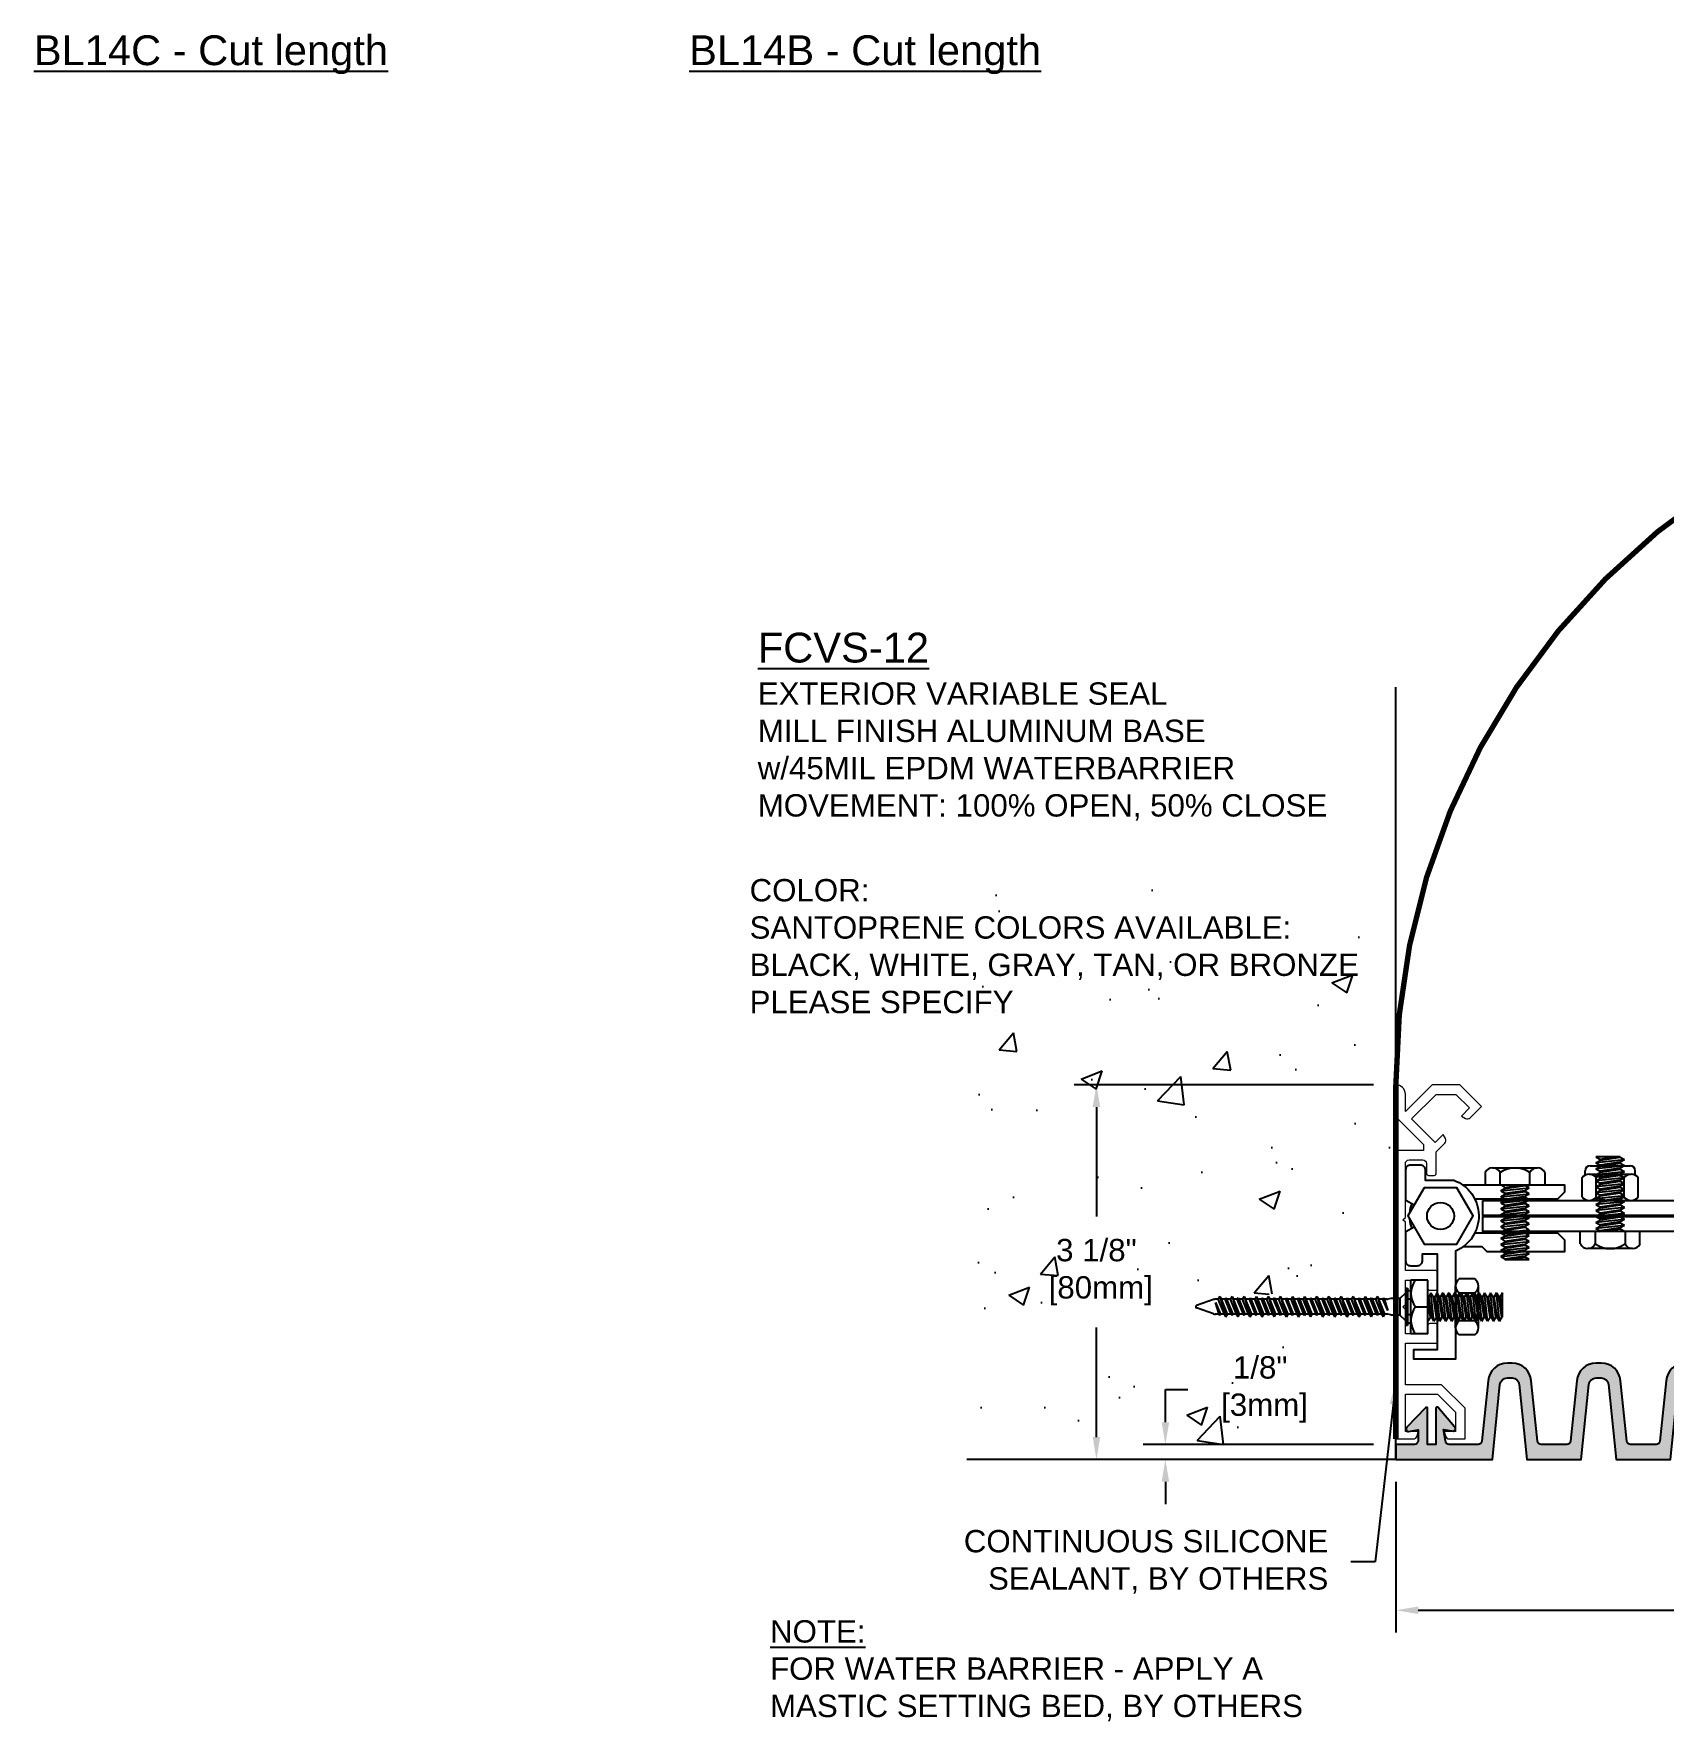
# Model space of a CAD drawing. Header units: inches. Extents: x 1.6 to 29.2, y -12.1 to 19.9.
# Drawn here: x 1.92 to 15.58, y -12.06 to 2.1 of the extents above; entities that cross this region are included whole.
import ezdxf

# ---------------------------------------------------------------- set-up
doc = ezdxf.new("R2010")
doc.units = ezdxf.units.IN
doc.header["$MEASUREMENT"] = 0
for name, color, linetype in [('Anchors', 4, 'Continuous'), ('Conditions', 1, 'Continuous'), ('Dimensions', 3, 'Continuous'), ('Fillers', 2, 'Continuous'), ('Metals', 7, 'Continuous'), ('Text', 2, 'Continuous')]:
    doc.layers.add(name, color=color, linetype=linetype)
doc.styles.add('Arial', font='arial.ttf')
doc.dimstyles.new('Arial', dxfattribs={"dimtxt": 0.1875, "dimasz": 0.1875, "dimexe": 0.1875, "dimexo": 0.1875, "dimgap": 0.1875, "dimtad": 0, "dimtih": 1, "dimtoh": 1, "dimdec": 4, "dimzin": 0, "dimdsep": 46, "dimlunit": 4, "dimtxsty": 'Arial', "dimcen": 0.1875, "dimadec": 0, "dimazin": 0, "dimtfac": 1, "dimtdec": 4, "dimtofl": 0, "dimtmove": 0, "dimatfit": 3, "dimfxl": 0, "dimfrac": 2, "dimtolj": 1, "dimtzin": 0, "dimarcsym": 0})

# ---------------------------------------------------------------- blocks, each defined once
blk = doc.blocks.new('Vs600s')
blk.add_hatch(color=256).paths.add_polyline_path([(6, 0.125), (5.825, 0.125, -0.414214), (5.794, 0.156), (5.772, 0.238), (5.874, 0.235, 0.635343), (5.89, 0.268), (5.732, 0.433, 0.67662), (5.714, 0.427), (5.714, 0.125), (5.644, 0.125), (5.644, 0.43, 0.637589), (5.628, 0.438), (5.476, 0.273, 0.699658), (5.489, 0.238), (5.574, 0.251), (5.564, 0.156, -0.414214), (5.533, 0.125), (5.311, 0.125, -0.388264), (5.28, 0.153), (5.228, 0.661, 0.388879), (5.067, 0.809), (5.028, 0.809, 0.388879), (4.867, 0.661), (4.815, 0.153, -0.388264), (4.784, 0.125), (4.568, 0.125, -0.386279), (4.537, 0.153), (4.485, 0.661, 0.388879), (4.323, 0.809), (4.279, 0.809, 0.388879), (4.118, 0.661), (4.066, 0.153, -0.388264), (4.035, 0.125), (3.819, 0.125, -0.388264), (3.788, 0.153), (3.736, 0.661, 0.388879), (3.574, 0.809), (3.531, 0.809, 0.388879), (3.369, 0.661), (3.317, 0.153, -0.388264), (3.286, 0.125), (3.147, 0.125, -0.414214), (3.116, 0.156), (3.106, 0.243), (3.183, 0.235, 0.684825), (3.196, 0.27), (3.053, 0.433, 0.67662), (3.036, 0.427), (3.036, 0.125), (2.966, 0.125), (2.966, 0.43, 0.637589), (2.949, 0.438), (2.804, 0.273, 0.699658), (2.817, 0.238), (2.896, 0.248), (2.886, 0.156, -0.414214), (2.855, 0.125), (2.716, 0.125, -0.388264), (2.685, 0.153), (2.633, 0.661, 0.388879), (2.471, 0.809), (2.427, 0.809, 0.388879), (2.266, 0.661), (2.214, 0.153, -0.388264), (2.183, 0.125), (1.967, 0.125, -0.388264), (1.936, 0.153), (1.884, 0.661, 0.388879), (1.722, 0.809), (1.679, 0.809, 0.388879), (1.517, 0.661), (1.465, 0.153, -0.386279), (1.434, 0.125), (1.218, 0.125, -0.388264), (1.187, 0.153), (1.135, 0.661, 0.388879), (0.974, 0.809), (0.935, 0.809, 0.388879), (0.774, 0.661), (0.722, 0.153, -0.388264), (0.691, 0.125), (0.447, 0.125, -0.414214), (0.416, 0.156), (0.4, 0.251), (0.48, 0.238, 0.699658), (0.493, 0.273), (0.352, 0.438, 0.637589), (0.336, 0.43), (0.336, 0.125), (0.266, 0.125), (0.266, 0.427, 0.67662), (0.249, 0.433), (0.09, 0.268, 0.635343), (0.106, 0.235), (0.186, 0.25), (0.186, 0.235), (0.188, 0.235), (0.186, 0.227), (0.186, 0.156, -0.414214), (0.155, 0.125), (0, 0.125), (0, 0), (0.811, 0), (0.873, 0.628, -0.388879), (0.935, 0.684), (0.974, 0.684, -0.388879), (1.035, 0.628), (1.098, 0), (1.554, 0), (1.617, 0.628, -0.388879), (1.679, 0.684), (1.722, 0.684, -0.388879), (1.784, 0.628), (1.847, 0), (2.303, 0), (2.366, 0.628, -0.388879), (2.427, 0.684), (2.471, 0.684, -0.388879), (2.533, 0.628), (2.596, 0), (3.406, 0), (3.469, 0.628, -0.388879), (3.531, 0.684), (3.574, 0.684, -0.388879), (3.636, 0.628), (3.699, 0), (4.155, 0), (4.218, 0.628, -0.388879), (4.279, 0.684), (4.323, 0.684, -0.388879), (4.385, 0.628), (4.448, 0), (4.904, 0), (4.967, 0.628, -0.388879), (5.028, 0.684), (5.067, 0.684, -0.388879), (5.129, 0.628), (5.191, 0), (6, 0)])
blk.add_lwpolyline([(5.644, 0.125), (5.644, 0.43, 0.637589), (5.628, 0.438), (5.476, 0.273, 0.699658), (5.489, 0.238), (5.574, 0.251), (5.564, 0.156, -0.414214), (5.533, 0.125), (5.311, 0.125, -0.388264), (5.28, 0.153), (5.228, 0.661, 0.388879), (5.067, 0.809), (5.028, 0.809, 0.388879), (4.867, 0.661), (4.815, 0.153, -0.388264), (4.784, 0.125), (4.568, 0.125, -0.386279), (4.537, 0.153), (4.485, 0.661, 0.388879), (4.323, 0.809), (4.279, 0.809, 0.388879), (4.118, 0.661), (4.066, 0.153, -0.388264), (4.035, 0.125), (3.819, 0.125, -0.388264), (3.788, 0.153), (3.736, 0.661, 0.388879), (3.574, 0.809), (3.531, 0.809, 0.388879), (3.369, 0.661), (3.317, 0.153, -0.388264), (3.286, 0.125), (3.147, 0.125, -0.414214), (3.116, 0.156), (3.106, 0.243), (3.183, 0.235, 0.684825), (3.196, 0.27), (3.053, 0.433, 0.67662), (3.036, 0.427), (3.036, 0.125), (2.966, 0.125), (2.966, 0.43, 0.637589), (2.949, 0.438), (2.804, 0.273, 0.699658), (2.817, 0.238), (2.896, 0.248), (2.886, 0.156, -0.414214), (2.855, 0.125), (2.716, 0.125, -0.388264), (2.685, 0.153), (2.633, 0.661, 0.388879), (2.471, 0.809), (2.427, 0.809, 0.388879), (2.266, 0.661), (2.214, 0.153, -0.388264), (2.183, 0.125), (1.967, 0.125, -0.388264), (1.936, 0.153), (1.884, 0.661, 0.388879), (1.722, 0.809), (1.679, 0.809, 0.388879), (1.517, 0.661), (1.465, 0.153, -0.386279), (1.434, 0.125), (1.218, 0.125, -0.388264), (1.187, 0.153), (1.135, 0.661, 0.388879), (0.974, 0.809), (0.935, 0.809, 0.388879), (0.774, 0.661), (0.722, 0.153, -0.388264), (0.691, 0.125), (0.447, 0.125, -0.414214), (0.416, 0.156), (0.4, 0.251), (0.48, 0.238, 0.699658), (0.493, 0.273), (0.352, 0.438, 0.637589), (0.336, 0.43), (0.336, 0.125), (0.266, 0.125), (0.266, 0.427, 0.67662), (0.249, 0.433), (0.092, 0.27, 0.684825), (0.106, 0.235), (0.186, 0.25), (0.186, 0.156, -0.414214), (0.155, 0.125), (0, 0.125), (0, 0), (0.811, 0), (0.873, 0.628, -0.388879), (0.935, 0.684), (0.974, 0.684, -0.388879), (1.035, 0.628), (1.098, 0), (1.554, 0), (1.617, 0.628, -0.388879), (1.679, 0.684), (1.722, 0.684, -0.388879), (1.784, 0.628), (1.847, 0), (2.303, 0), (2.366, 0.628, -0.388879), (2.427, 0.684), (2.471, 0.684, -0.388879), (2.533, 0.628), (2.596, 0), (3.406, 0), (3.469, 0.628, -0.388879), (3.531, 0.684), (3.574, 0.684, -0.388879), (3.636, 0.628), (3.699, 0), (4.155, 0), (4.218, 0.628, -0.388879), (4.279, 0.684), (4.323, 0.684, -0.388879), (4.385, 0.628), (4.448, 0), (4.904, 0), (4.967, 0.628, -0.388879), (5.028, 0.684), (5.067, 0.684, -0.388879), (5.129, 0.628), (5.191, 0), (6, 0), (6, 0.125), (5.825, 0.125, -0.414214), (5.794, 0.156), (5.772, 0.238), (5.874, 0.235, 0.684825), (5.888, 0.27), (5.732, 0.433, 0.67662), (5.714, 0.427), (5.714, 0.125)], format="xyb", close=True)
blk = doc.blocks.new('H1458S')
for p, q in [((-0.188, 0.144), (0.187, 0.144)), ((-0.25, 0.104), (-0.25, 0)), ((-0.25, 0), (0.25, 0)), ((-0.125, 0), (-0.125, 0.104)), ((-0.119, 0), (-0.085, -0.02)), ((-0.085, -0.02), (0.048, 0)), ((0.125, 0), (0.125, 0.104)), ((0.25, 0.104), (0.25, 0)), ((-0.119, -0.05), (0.119, -0.025)), ((-0.119, -0.05), (-0.085, -0.03)), ((-0.119, -0.05), (-0.085, -0.07)), ((-0.119, -0.1), (0.119, -0.075)), ((-0.119, -0.1), (-0.085, -0.08)), ((-0.119, -0.1), (-0.085, -0.12)), ((-0.119, -0.15), (0.119, -0.125)), ((-0.119, -0.15), (-0.085, -0.13)), ((-0.085, -0.03), (0.085, -0.005)), ((-0.085, -0.02), (-0.085, -0.03)), ((-0.085, -0.07), (0.085, -0.045)), ((-0.085, -0.08), (0.085, -0.055)), ((-0.085, -0.07), (-0.085, -0.08)), ((-0.085, -0.12), (0.085, -0.095)), ((-0.085, -0.13), (0.085, -0.105)), ((-0.085, -0.12), (-0.085, -0.13)), ((0.094, 0), (0.085, -0.005)), ((0.119, -0.025), (0.085, -0.005)), ((0.119, -0.025), (0.085, -0.045)), ((0.085, -0.045), (0.085, -0.055)), ((0.119, -0.075), (0.085, -0.055)), ((0.119, -0.075), (0.085, -0.095)), ((0.085, -0.095), (0.085, -0.105)), ((0.119, -0.125), (0.085, -0.105)), ((0.119, -0.125), (0.085, -0.145)), ((-0.119, -0.15), (-0.085, -0.17)), ((-0.119, -0.2), (0.119, -0.175)), ((-0.119, -0.2), (-0.085, -0.18)), ((-0.119, -0.2), (-0.085, -0.22)), ((-0.119, -0.25), (0.119, -0.225)), ((-0.119, -0.25), (-0.085, -0.23)), ((-0.119, -0.25), (-0.085, -0.27)), ((-0.119, -0.3), (0.119, -0.275)), ((-0.119, -0.3), (-0.085, -0.28)), ((-0.085, -0.17), (0.085, -0.145)), ((-0.085, -0.18), (0.085, -0.155)), ((-0.085, -0.17), (-0.085, -0.18)), ((-0.085, -0.22), (0.085, -0.195)), ((-0.085, -0.23), (0.085, -0.205)), ((-0.085, -0.22), (-0.085, -0.23)), ((-0.085, -0.27), (0.085, -0.245)), ((-0.085, -0.28), (0.085, -0.255)), ((-0.085, -0.27), (-0.085, -0.28)), ((0.085, -0.145), (0.085, -0.155)), ((0.119, -0.175), (0.085, -0.155)), ((0.119, -0.175), (0.085, -0.195)), ((0.085, -0.195), (0.085, -0.205)), ((0.119, -0.225), (0.085, -0.205)), ((0.119, -0.225), (0.085, -0.245)), ((0.085, -0.245), (0.085, -0.255)), ((0.119, -0.275), (0.085, -0.255)), ((0.119, -0.275), (0.085, -0.295)), ((-0.119, -0.3), (-0.085, -0.32)), ((-0.119, -0.35), (0.119, -0.325)), ((-0.119, -0.35), (-0.085, -0.33)), ((-0.119, -0.35), (-0.085, -0.37)), ((-0.119, -0.4), (0.119, -0.375)), ((-0.119, -0.4), (-0.085, -0.38)), ((-0.119, -0.4), (-0.085, -0.42)), ((-0.085, -0.32), (0.085, -0.295)), ((-0.085, -0.33), (0.085, -0.305)), ((-0.085, -0.32), (-0.085, -0.33)), ((-0.085, -0.37), (0.085, -0.345)), ((-0.085, -0.38), (0.085, -0.355)), ((-0.085, -0.37), (-0.085, -0.38)), ((-0.085, -0.42), (0.085, -0.395)), ((-0.085, -0.43), (0.085, -0.405)), ((-0.085, -0.42), (-0.085, -0.43)), ((0.085, -0.295), (0.085, -0.305)), ((0.119, -0.325), (0.085, -0.305)), ((0.119, -0.325), (0.085, -0.345)), ((0.085, -0.345), (0.085, -0.355)), ((0.119, -0.375), (0.085, -0.355)), ((0.119, -0.375), (0.085, -0.395)), ((0.085, -0.395), (0.085, -0.405)), ((0.119, -0.425), (0.085, -0.405)), ((-0.119, -0.45), (0.119, -0.425)), ((-0.119, -0.45), (-0.085, -0.43)), ((-0.119, -0.45), (-0.085, -0.47)), ((-0.119, -0.5), (0.119, -0.475)), ((-0.119, -0.5), (-0.085, -0.48)), ((-0.119, -0.5), (-0.085, -0.52)), ((-0.119, -0.55), (0.119, -0.525)), ((-0.119, -0.55), (-0.085, -0.53)), ((-0.119, -0.55), (-0.085, -0.57)), ((-0.085, -0.47), (0.085, -0.445)), ((-0.085, -0.48), (0.085, -0.455)), ((-0.085, -0.47), (-0.085, -0.48)), ((-0.085, -0.52), (0.085, -0.495)), ((-0.085, -0.53), (0.085, -0.505)), ((-0.085, -0.52), (-0.085, -0.53)), ((-0.085, -0.57), (0.085, -0.545)), ((-0.085, -0.58), (0.085, -0.555)), ((0.119, -0.425), (0.085, -0.445)), ((0.085, -0.445), (0.085, -0.455)), ((0.119, -0.475), (0.085, -0.455)), ((0.119, -0.475), (0.085, -0.495)), ((0.085, -0.495), (0.085, -0.505)), ((0.119, -0.525), (0.085, -0.505)), ((0.119, -0.525), (0.085, -0.545)), ((0.085, -0.545), (0.085, -0.555)), ((0.119, -0.575), (0.085, -0.555)), ((-0.119, -0.6), (0.119, -0.575)), ((-0.119, -0.6), (-0.085, -0.58)), ((-0.119, -0.6), (-0.085, -0.62)), ((-0.085, -0.57), (-0.085, -0.58)), ((-0.085, -0.62), (0.085, -0.595)), ((-0.085, -0.62), (-0.085, -0.625)), ((-0.085, -0.625), (0.119, -0.625)), ((-0.048, -0.625), (0.085, -0.605)), ((0.119, -0.575), (0.085, -0.595)), ((0.085, -0.595), (0.085, -0.605)), ((0.119, -0.625), (0.085, -0.605))]:
    blk.add_line(p, q)
for centre, radius, start, end in [((-0.188, 0.075), 0.0688, 24.7615, 155.2385), ((0, -0.071), 0.215, 54.5107, 125.4893), ((0.187, 0.075), 0.0688, 24.7615, 155.2385)]:
    blk.add_arc(centre, radius, start, end)
blk = doc.blocks.new('HN14S')
for p, q in [((-0.176, 0), (0.176, 0)), ((-0.234, -0.161), (-0.234, -0.03)), ((-0.117, -0.161), (-0.117, -0.03)), ((0.117, -0.161), (0.117, -0.03)), ((0.235, -0.161), (0.235, -0.03)), ((-0.176, -0.191), (0.176, -0.191))]:
    blk.add_line(p, q)
for centre, radius, start, end in [((-0.176, -0.072), 0.0723, 35.7751, 144.2249), ((0, -0.244), 0.244, 61.2813, 118.7187), ((0.176, -0.072), 0.0723, 35.7751, 144.2249), ((-0.176, -0.119), 0.0723, 215.7751, 324.2249), ((0, 0.053), 0.244, 241.2813, 298.7187), ((0.176, -0.119), 0.0723, 215.7751, 324.2249)]:
    blk.add_arc(centre, radius, start, end)
blk = doc.blocks.new('H1458 TURNED')
for p, q in [((2.003, 22.663), (1.859, 22.663)), ((1.859, 22.213), (1.859, 22.663)), ((2.003, 22.213), (2.003, 22.663)), ((2.003, 22.532), (2.009, 22.523)), ((2.028, 22.557), (2.009, 22.523)), ((2.034, 22.353), (2.009, 22.523)), ((2.028, 22.557), (2.048, 22.523)), ((2.053, 22.319), (2.028, 22.557)), ((2.073, 22.353), (2.048, 22.523)), ((2.048, 22.523), (2.059, 22.523)), ((2.078, 22.557), (2.059, 22.523)), ((2.084, 22.353), (2.059, 22.523)), ((2.078, 22.557), (2.098, 22.523)), ((2.103, 22.319), (2.078, 22.557)), ((2.123, 22.353), (2.098, 22.523)), ((2.098, 22.523), (2.109, 22.523)), ((2.128, 22.557), (2.109, 22.523)), ((2.134, 22.353), (2.109, 22.523)), ((2.128, 22.557), (2.148, 22.523)), ((2.153, 22.319), (2.128, 22.557)), ((2.173, 22.353), (2.148, 22.523)), ((2.148, 22.523), (2.159, 22.523)), ((2.178, 22.557), (2.159, 22.523)), ((2.184, 22.353), (2.159, 22.523)), ((2.178, 22.557), (2.198, 22.523)), ((2.203, 22.319), (2.178, 22.557)), ((2.223, 22.353), (2.198, 22.523)), ((2.198, 22.523), (2.209, 22.523)), ((2.228, 22.557), (2.209, 22.523)), ((2.234, 22.353), (2.209, 22.523)), ((2.228, 22.557), (2.248, 22.523)), ((2.253, 22.319), (2.228, 22.557)), ((2.273, 22.353), (2.248, 22.523)), ((2.248, 22.523), (2.259, 22.523)), ((2.278, 22.557), (2.259, 22.523)), ((2.284, 22.353), (2.259, 22.523)), ((2.278, 22.557), (2.298, 22.523)), ((2.303, 22.319), (2.278, 22.557)), ((2.298, 22.523), (2.309, 22.523)), ((2.323, 22.353), (2.298, 22.523)), ((2.328, 22.557), (2.309, 22.523)), ((2.334, 22.353), (2.309, 22.523)), ((2.328, 22.557), (2.348, 22.523)), ((2.353, 22.319), (2.328, 22.557)), ((2.373, 22.353), (2.348, 22.523)), ((2.348, 22.523), (2.359, 22.523)), ((2.378, 22.557), (2.359, 22.523)), ((2.384, 22.353), (2.359, 22.523)), ((2.378, 22.557), (2.398, 22.523)), ((2.403, 22.319), (2.378, 22.557)), ((2.423, 22.353), (2.398, 22.523)), ((2.398, 22.523), (2.409, 22.523)), ((2.428, 22.557), (2.409, 22.523)), ((2.434, 22.353), (2.409, 22.523)), ((2.428, 22.557), (2.448, 22.523)), ((2.453, 22.319), (2.428, 22.557)), ((2.473, 22.353), (2.448, 22.523)), ((2.448, 22.523), (2.459, 22.523)), ((2.478, 22.557), (2.459, 22.523)), ((2.484, 22.353), (2.459, 22.523)), ((2.478, 22.557), (2.498, 22.523)), ((2.503, 22.319), (2.478, 22.557)), ((2.523, 22.353), (2.498, 22.523)), ((2.498, 22.523), (2.509, 22.523)), ((2.528, 22.557), (2.509, 22.523)), ((2.534, 22.353), (2.509, 22.523)), ((2.528, 22.557), (2.548, 22.523)), ((2.553, 22.319), (2.528, 22.557)), ((2.573, 22.353), (2.548, 22.523)), ((2.548, 22.523), (2.559, 22.523)), ((2.578, 22.557), (2.559, 22.523)), ((2.584, 22.353), (2.559, 22.523)), ((2.578, 22.557), (2.598, 22.523)), ((2.603, 22.319), (2.578, 22.557)), ((2.598, 22.523), (2.609, 22.523)), ((2.623, 22.353), (2.598, 22.523)), ((2.628, 22.557), (2.609, 22.523)), ((2.628, 22.389), (2.609, 22.523)), ((2.628, 22.353), (2.628, 22.557)), ((1.899, 22.438), (2.003, 22.438)), ((2.023, 22.353), (2.003, 22.486)), ((2.003, 22.319), (2.023, 22.353)), ((2.023, 22.353), (2.034, 22.353)), ((2.053, 22.319), (2.034, 22.353)), ((2.053, 22.319), (2.073, 22.353)), ((2.073, 22.353), (2.084, 22.353)), ((2.103, 22.319), (2.084, 22.353)), ((2.103, 22.319), (2.123, 22.353)), ((2.123, 22.353), (2.134, 22.353)), ((2.153, 22.319), (2.134, 22.353)), ((2.153, 22.319), (2.173, 22.353)), ((2.173, 22.353), (2.184, 22.353)), ((2.203, 22.319), (2.184, 22.353)), ((2.203, 22.319), (2.223, 22.353)), ((2.223, 22.353), (2.234, 22.353)), ((2.253, 22.319), (2.234, 22.353)), ((2.253, 22.319), (2.273, 22.353)), ((2.273, 22.353), (2.284, 22.353)), ((2.303, 22.319), (2.284, 22.353)), ((2.303, 22.319), (2.323, 22.353)), ((2.323, 22.353), (2.334, 22.353)), ((2.353, 22.319), (2.334, 22.353)), ((2.353, 22.319), (2.373, 22.353)), ((2.373, 22.353), (2.384, 22.353)), ((2.403, 22.319), (2.384, 22.353)), ((2.403, 22.319), (2.423, 22.353)), ((2.423, 22.353), (2.434, 22.353)), ((2.453, 22.319), (2.434, 22.353)), ((2.453, 22.319), (2.473, 22.353)), ((2.473, 22.353), (2.484, 22.353)), ((2.503, 22.319), (2.484, 22.353)), ((2.503, 22.319), (2.523, 22.353)), ((2.523, 22.353), (2.534, 22.353)), ((2.553, 22.319), (2.534, 22.353)), ((2.553, 22.319), (2.573, 22.353)), ((2.573, 22.353), (2.584, 22.353)), ((2.603, 22.319), (2.584, 22.353)), ((2.603, 22.319), (2.623, 22.353)), ((2.623, 22.353), (2.628, 22.353)), ((2.003, 22.213), (1.859, 22.213)), ((2.003, 22.213), (1.899, 22.213))]:
    blk.add_line(p, q)
for centre in [(2.036, 22.551), (2.036, 22.326)]:
    blk.add_arc(centre, 0.177, 140.4539, 219.5461)
blk = doc.blocks.new('TH316134 BEYOND')
for p, q in [((-0.157, 0.019), (0.157, 0.019)), ((-0.157, 0), (-0.157, 0.019)), ((-0.157, 0), (0.157, 0)), ((-0.135, 0.029), (-0.134, 0.046)), ((-0.115, 0), (-0.07, -0.045)), ((-0.065, 0.019), (-0.065, 0.046)), ((0.064, 0.019), (0.064, 0.046)), ((0.115, 0), (0.07, -0.045)), ((0.135, 0.029), (0.134, 0.046)), ((0.157, 0.019), (0.157, 0)), ((-0.07, -0.045), (0.07, -0.045)), ((-0.07, -0.045), (-0.07, -0.112)), ((-0.069, -0.122), (-0.063, -0.148)), ((0.069, -0.122), (0.063, -0.148)), ((0.07, -0.045), (0.07, -0.112)), ((-0.086, -0.234), (0.086, -0.184)), ((-0.086, -0.234), (-0.062, -0.221)), ((-0.086, -0.234), (-0.062, -0.247)), ((-0.074, -0.184), (0.032, -0.147)), ((-0.074, -0.184), (-0.062, -0.177)), ((-0.074, -0.184), (-0.062, -0.19)), ((-0.074, -0.285), (0.074, -0.234)), ((-0.074, -0.285), (-0.062, -0.279)), ((0.032, -0.147), (-0.062, -0.19)), ((-0.062, -0.177), (0.032, -0.147)), ((-0.062, -0.157), (-0.062, -0.177)), ((0.062, -0.171), (-0.062, -0.221)), ((-0.062, -0.19), (-0.062, -0.221)), ((0.062, -0.197), (-0.062, -0.247)), ((-0.062, -0.279), (0.062, -0.228)), ((0.062, -0.241), (-0.062, -0.291)), ((-0.062, -0.247), (-0.062, -0.279)), ((0.062, -0.272), (-0.062, -0.323)), ((0.062, -0.157), (0.062, -0.171)), ((0.086, -0.184), (0.062, -0.171)), ((0.086, -0.184), (0.062, -0.197)), ((0.062, -0.197), (0.062, -0.228)), ((0.074, -0.234), (0.062, -0.228)), ((0.074, -0.234), (0.062, -0.241)), ((0.062, -0.241), (0.062, -0.272)), ((0.086, -0.285), (0.062, -0.272)), ((-0.086, -0.336), (0.086, -0.285)), ((-0.086, -0.336), (-0.062, -0.323)), ((-0.086, -0.336), (-0.062, -0.349)), ((-0.086, -0.437), (0.086, -0.387)), ((-0.086, -0.437), (-0.062, -0.425)), ((-0.074, -0.285), (-0.062, -0.291)), ((-0.074, -0.387), (0.074, -0.336)), ((-0.074, -0.387), (-0.062, -0.381)), ((-0.074, -0.387), (-0.062, -0.393)), ((-0.062, -0.291), (-0.062, -0.323)), ((0.062, -0.298), (-0.062, -0.349)), ((-0.062, -0.381), (0.062, -0.33)), ((0.062, -0.342), (-0.062, -0.393)), ((-0.062, -0.349), (-0.062, -0.381)), ((0.062, -0.374), (-0.062, -0.425)), ((-0.062, -0.393), (-0.062, -0.425)), ((0.062, -0.4), (-0.062, -0.45)), ((0.086, -0.285), (0.062, -0.298)), ((0.062, -0.298), (0.062, -0.33)), ((0.074, -0.336), (0.062, -0.33)), ((0.074, -0.336), (0.062, -0.342)), ((0.062, -0.342), (0.062, -0.374)), ((0.086, -0.387), (0.062, -0.374)), ((0.086, -0.387), (0.062, -0.4)), ((0.062, -0.4), (0.062, -0.431)), ((-0.086, -0.437), (-0.062, -0.45)), ((-0.086, -0.539), (0.086, -0.488)), ((-0.086, -0.539), (-0.062, -0.526)), ((-0.086, -0.539), (-0.062, -0.552)), ((-0.074, -0.488), (0.074, -0.437)), ((-0.074, -0.488), (-0.062, -0.482)), ((-0.074, -0.488), (-0.062, -0.494)), ((-0.074, -0.59), (0.074, -0.539)), ((-0.062, -0.482), (0.062, -0.431)), ((0.062, -0.444), (-0.062, -0.494)), ((-0.062, -0.45), (-0.062, -0.482)), ((0.062, -0.475), (-0.062, -0.526)), ((-0.062, -0.494), (-0.062, -0.526)), ((0.062, -0.501), (-0.062, -0.552)), ((-0.062, -0.584), (0.062, -0.533)), ((0.062, -0.545), (-0.062, -0.596)), ((-0.062, -0.552), (-0.062, -0.584)), ((0.074, -0.437), (0.062, -0.431)), ((0.074, -0.437), (0.062, -0.444)), ((0.062, -0.444), (0.062, -0.475)), ((0.086, -0.488), (0.062, -0.475)), ((0.086, -0.488), (0.062, -0.501)), ((0.062, -0.501), (0.062, -0.533)), ((0.074, -0.539), (0.062, -0.533)), ((0.074, -0.539), (0.062, -0.545)), ((0.062, -0.545), (0.062, -0.577)), ((-0.086, -0.641), (0.086, -0.59)), ((-0.086, -0.641), (-0.062, -0.628)), ((-0.086, -0.641), (-0.062, -0.654)), ((-0.086, -0.742), (0.086, -0.691)), ((-0.074, -0.59), (-0.062, -0.584)), ((-0.074, -0.59), (-0.062, -0.596)), ((-0.074, -0.691), (0.074, -0.641)), ((-0.074, -0.691), (-0.062, -0.685)), ((-0.074, -0.691), (-0.062, -0.698)), ((0.062, -0.577), (-0.062, -0.628)), ((-0.062, -0.596), (-0.062, -0.628)), ((0.062, -0.603), (-0.062, -0.654)), ((-0.062, -0.685), (0.062, -0.634)), ((0.062, -0.647), (-0.062, -0.698)), ((-0.062, -0.654), (-0.062, -0.685)), ((0.062, -0.678), (-0.062, -0.729)), ((-0.062, -0.698), (-0.062, -0.729)), ((0.062, -0.704), (-0.062, -0.755)), ((0.086, -0.59), (0.062, -0.577)), ((0.086, -0.59), (0.062, -0.603)), ((0.062, -0.603), (0.062, -0.634)), ((0.074, -0.641), (0.062, -0.634)), ((0.074, -0.641), (0.062, -0.647)), ((0.062, -0.647), (0.062, -0.678)), ((0.086, -0.691), (0.062, -0.678)), ((0.086, -0.691), (0.062, -0.704)), ((0.062, -0.704), (0.062, -0.736)), ((-0.086, -0.742), (-0.062, -0.729)), ((-0.086, -0.742), (-0.062, -0.755)), ((-0.086, -0.844), (0.086, -0.793)), ((-0.086, -0.844), (-0.062, -0.831)), ((-0.086, -0.844), (-0.062, -0.857)), ((-0.074, -0.793), (0.074, -0.742)), ((-0.074, -0.793), (-0.062, -0.787)), ((-0.074, -0.793), (-0.062, -0.799)), ((-0.074, -0.895), (0.074, -0.844)), ((-0.062, -0.787), (0.062, -0.736)), ((0.062, -0.748), (-0.062, -0.799)), ((-0.062, -0.755), (-0.062, -0.787)), ((0.062, -0.78), (-0.062, -0.831)), ((-0.062, -0.799), (-0.062, -0.831)), ((0.062, -0.806), (-0.062, -0.857)), ((-0.062, -0.888), (0.062, -0.838)), ((0.074, -0.742), (0.062, -0.736)), ((0.074, -0.742), (0.062, -0.748)), ((0.062, -0.748), (0.062, -0.78)), ((0.086, -0.793), (0.062, -0.78)), ((0.086, -0.793), (0.062, -0.806)), ((0.062, -0.806), (0.062, -0.838)), ((0.074, -0.844), (0.062, -0.838)), ((0.074, -0.844), (0.062, -0.85)), ((-0.086, -0.945), (0.086, -0.895)), ((-0.086, -0.945), (-0.062, -0.932)), ((-0.086, -0.945), (-0.062, -0.958)), ((-0.074, -0.895), (-0.062, -0.888)), ((-0.074, -0.895), (-0.062, -0.901)), ((-0.074, -0.996), (0.074, -0.945)), ((-0.074, -0.996), (-0.062, -0.99)), ((0.062, -0.85), (-0.062, -0.901)), ((-0.062, -0.857), (-0.062, -0.888)), ((0.062, -0.882), (-0.062, -0.932)), ((-0.062, -0.901), (-0.062, -0.932)), ((0.062, -0.907), (-0.062, -0.958)), ((-0.062, -0.99), (0.062, -0.939)), ((0.062, -0.951), (-0.062, -1.002)), ((-0.062, -0.958), (-0.062, -0.99)), ((0.062, -0.983), (-0.062, -1.034)), ((0.062, -0.85), (0.062, -0.882)), ((0.086, -0.895), (0.062, -0.882)), ((0.086, -0.895), (0.062, -0.907)), ((0.062, -0.907), (0.062, -0.939)), ((0.074, -0.945), (0.062, -0.939)), ((0.074, -0.945), (0.062, -0.951)), ((0.062, -0.951), (0.062, -0.983)), ((0.086, -0.996), (0.062, -0.983)), ((-0.086, -1.047), (0.086, -0.996)), ((-0.086, -1.047), (-0.062, -1.034)), ((-0.086, -1.047), (-0.062, -1.06)), ((-0.086, -1.148), (0.086, -1.098)), ((-0.074, -0.996), (-0.062, -1.002)), ((-0.074, -1.098), (0.074, -1.047)), ((-0.074, -1.098), (-0.062, -1.091)), ((-0.074, -1.098), (-0.062, -1.104)), ((-0.062, -1.002), (-0.062, -1.034)), ((0.062, -1.009), (-0.062, -1.06)), ((-0.062, -1.091), (0.062, -1.041)), ((0.062, -1.053), (-0.062, -1.104)), ((-0.062, -1.06), (-0.062, -1.091)), ((0.062, -1.085), (-0.062, -1.136)), ((-0.062, -1.104), (-0.062, -1.136)), ((0.062, -1.111), (-0.062, -1.161)), ((0.086, -0.996), (0.062, -1.009)), ((0.062, -1.009), (0.062, -1.041)), ((0.074, -1.047), (0.062, -1.041)), ((0.074, -1.047), (0.062, -1.053)), ((0.062, -1.053), (0.062, -1.085)), ((0.086, -1.098), (0.062, -1.085)), ((0.086, -1.098), (0.062, -1.111)), ((0.062, -1.111), (0.062, -1.142)), ((-0.086, -1.148), (-0.062, -1.136)), ((-0.086, -1.148), (-0.062, -1.161)), ((-0.086, -1.25), (0.086, -1.199)), ((-0.086, -1.25), (-0.062, -1.237)), ((-0.086, -1.25), (-0.062, -1.263)), ((-0.074, -1.199), (0.074, -1.148)), ((-0.074, -1.199), (-0.062, -1.193)), ((-0.074, -1.199), (-0.062, -1.205)), ((-0.074, -1.301), (0.074, -1.25)), ((-0.062, -1.193), (0.062, -1.142)), ((0.062, -1.155), (-0.062, -1.205)), ((-0.062, -1.161), (-0.062, -1.193)), ((0.062, -1.186), (-0.062, -1.237)), ((-0.062, -1.205), (-0.062, -1.237)), ((0.062, -1.212), (-0.062, -1.263)), ((-0.062, -1.295), (0.062, -1.244)), ((0.062, -1.256), (-0.062, -1.307)), ((-0.062, -1.263), (-0.062, -1.295)), ((0.074, -1.148), (0.062, -1.142)), ((0.074, -1.148), (0.062, -1.155)), ((0.062, -1.155), (0.062, -1.186)), ((0.086, -1.199), (0.062, -1.186)), ((0.086, -1.199), (0.062, -1.212)), ((0.062, -1.212), (0.062, -1.244)), ((0.074, -1.25), (0.062, -1.244)), ((0.074, -1.25), (0.062, -1.256)), ((0.062, -1.256), (0.062, -1.288)), ((-0.086, -1.352), (0.086, -1.301)), ((-0.086, -1.352), (-0.062, -1.339)), ((-0.086, -1.352), (-0.062, -1.364)), ((-0.086, -1.453), (0.086, -1.402)), ((-0.074, -1.301), (-0.062, -1.295)), ((-0.074, -1.301), (-0.062, -1.307)), ((-0.074, -1.402), (0.074, -1.352)), ((-0.074, -1.402), (-0.062, -1.396)), ((-0.074, -1.402), (-0.062, -1.409)), ((0.062, -1.288), (-0.062, -1.339)), ((-0.062, -1.307), (-0.062, -1.339)), ((0.062, -1.314), (-0.062, -1.364)), ((-0.062, -1.396), (0.062, -1.345)), ((0.062, -1.358), (-0.062, -1.409)), ((-0.062, -1.364), (-0.062, -1.396)), ((0.062, -1.389), (-0.062, -1.44)), ((-0.062, -1.409), (-0.062, -1.44)), ((0.062, -1.415), (-0.062, -1.466)), ((0.086, -1.301), (0.062, -1.288)), ((0.086, -1.301), (0.062, -1.314)), ((0.062, -1.314), (0.062, -1.345)), ((0.074, -1.352), (0.062, -1.345)), ((0.074, -1.352), (0.062, -1.358)), ((0.062, -1.358), (0.062, -1.389)), ((0.086, -1.402), (0.062, -1.389)), ((0.086, -1.402), (0.062, -1.415)), ((0.062, -1.415), (0.062, -1.447)), ((-0.086, -1.453), (-0.062, -1.44)), ((-0.086, -1.453), (-0.062, -1.466)), ((-0.086, -1.555), (0.086, -1.504)), ((-0.086, -1.555), (-0.062, -1.542)), ((-0.086, -1.555), (-0.062, -1.568)), ((-0.074, -1.504), (0.074, -1.453)), ((-0.074, -1.504), (-0.062, -1.498)), ((-0.074, -1.504), (-0.062, -1.51)), ((-0.062, -1.498), (0.062, -1.447)), ((0.062, -1.459), (-0.062, -1.51)), ((-0.062, -1.466), (-0.062, -1.498)), ((0.062, -1.491), (-0.062, -1.542)), ((-0.062, -1.51), (-0.062, -1.542)), ((0.062, -1.517), (-0.062, -1.568)), ((-0.034, -1.592), (0.062, -1.549)), ((-0.034, -1.592), (0.074, -1.555)), ((0.074, -1.453), (0.062, -1.447)), ((0.074, -1.453), (0.062, -1.459)), ((0.062, -1.459), (0.062, -1.491)), ((0.086, -1.504), (0.062, -1.491)), ((0.086, -1.504), (0.062, -1.517)), ((0.062, -1.517), (0.062, -1.549)), ((0.074, -1.555), (0.062, -1.549)), ((0.074, -1.555), (0.062, -1.561)), ((-0.062, -1.568), (-0.062, -1.593)), ((-0.06, -1.609), (-0.01, -1.752)), ((0.062, -1.561), (-0.034, -1.592)), ((0.06, -1.609), (0.01, -1.752)), ((0.062, -1.561), (0.062, -1.593))]:
    blk.add_line(p, q)
for centre, radius, start, end in [((-0.146, 0.03), 0.0112, 270, 355), ((0.146, 0.03), 0.0112, 185, 270), ((-0.023, -0.112), 0.0465, 180, 191.9357), ((0.023, -0.112), 0.0465, 348.0643, 0), ((-0.109, -0.157), 0.0465, 0, 11.9357), ((0.109, -0.157), 0.0465, 168.0643, 180), ((-0.016, -1.593), 0.0465, 180, 199.3058), ((0.016, -1.593), 0.0465, 340.6942, 0), ((0, -1.747), 0.0106, 204.1001, 335.8999)]:
    blk.add_arc(centre, radius, start, end)
blk = doc.blocks.new('HLN14S')
for p, q in [((-0.168, 0.292), (0.168, 0.292)), ((-0.234, 0.03), (-0.234, 0.192)), ((-0.21, 0.213), (-0.21, 0.25)), ((-0.176, 0.222), (0.176, 0.222)), ((-0.117, 0.03), (-0.117, 0.192)), ((0.117, 0.03), (0.117, 0.192)), ((0.21, 0.213), (0.21, 0.25)), ((0.234, 0.03), (0.234, 0.192)), ((-0.176, 0), (0.176, 0))]:
    blk.add_line(p, q)
for centre, radius, start, end in [((-0.168, 0.25), 0.0418, 90, 180), ((0.168, 0.25), 0.0418, 0, 90), ((-0.176, 0.149), 0.0723, 35.7751, 144.2249), ((0, -0.022), 0.244, 61.2813, 118.7187), ((0.176, 0.149), 0.0723, 35.7751, 144.2249), ((-0.176, 0.072), 0.0723, 215.7751, 324.2249), ((0, 0.244), 0.244, 241.2813, 298.7187), ((0.176, 0.072), 0.0723, 215.7751, 324.2249)]:
    blk.add_arc(centre, radius, start, end)
blk = doc.blocks.new('Ral6')
at = {"lineweight": 5}
blk.add_lwpolyline([(4.189, 4.51, 0.414214), (4.204, 4.525), (4.204, 4.66, 0.414214), (4.189, 4.675), (3.934, 4.675), (3.934, 5.081), (3.914, 5.101), (3.934, 5.121), (3.934, 5.572, -0.414214), (3.965, 5.603), (4.081, 5.603, -0.414214), (4.112, 5.572), (4.112, 5.488, 0.414214), (4.127, 5.473), (4.177, 5.473, 0.414214), (4.192, 5.488), (4.192, 5.672), (4.265, 5.745, 0.339454), (4.27, 5.782), (4.25, 5.817), (4.183, 5.75), (3.986, 5.947), (4.192, 6.153), (4.357, 6.153), (4.471, 6.039), (4.404, 5.971), (4.439, 5.951, 0.339454), (4.477, 5.956), (4.572, 6.051), (4.39, 6.233), (4.159, 6.233), (3.934, 6.009), (3.934, 6.154, 0.416043), (3.854, 6.233), (3.854, 5.966), (4.087, 5.733), (4.087, 5.683), (3.854, 5.683), (3.854, 3.263), (4.002, 3.263, 0.339454), (4.032, 3.286), (4.042, 3.325), (3.934, 3.325), (3.934, 3.638), (4.205, 3.638), (4.355, 3.488), (4.355, 3.325), (4.26, 3.325), (4.271, 3.286, 0.339454), (4.301, 3.263), (4.435, 3.263), (4.435, 3.521), (4.238, 3.718), (3.934, 3.718), (3.934, 4.065), (4.189, 4.065, 0.414214), (4.204, 4.08), (4.204, 4.215, 0.414214), (4.189, 4.23), (4.139, 4.23, 0.414214), (4.124, 4.215), (4.124, 4.145), (3.934, 4.145), (3.934, 4.35), (3.914, 4.37), (3.934, 4.39), (3.934, 4.595), (4.124, 4.595), (4.124, 4.525, 0.414214), (4.139, 4.51)], format="xyb", close=True, dxfattribs=at)
blk = doc.blocks.new('BL14B & C + ALL THREAD AND NUT')
for points in [[(3.127, 22.822), (3.058, 22.862), (3.058, 23.122, -0.414214), (3.098, 23.162), (3.178, 23.162, -0.414214), (3.218, 23.122), (3.218, 23.032), (3.46, 23.032, -0.678595), (3.473, 22.437), (3.473, 21.532), (3.123, 21.532), (3.123, 21.612), (3.323, 21.612), (3.323, 22.412), (3.193, 22.412), (3.193, 22.352, -0.414214), (3.153, 22.312), (3.098, 22.312, -0.414214), (3.058, 22.352), (3.058, 22.602), (3.127, 22.641)], [(3.09, 22.759, -0.074148), (3.109, 22.833)], [(3.109, 22.631, -0.074148), (3.09, 22.705)]]:
    blk.add_lwpolyline(points, format="xyb")
blk.add_lwpolyline([(3.211, 22.969), (3.074, 22.732), (3.211, 22.495), (3.485, 22.495), (3.622, 22.732), (3.485, 22.969)], close=True)
for points in [[(3.535, 22.992), (4.388, 22.992), (4.388, 22.932), (4.328, 22.872), (3.636, 22.872)], [(3.636, 22.592), (4.328, 22.592), (4.388, 22.532), (4.388, 22.432), (3.738, 22.432), (3.698, 22.472), (3.535, 22.472)]]:
    blk.add_lwpolyline(points)
blk.add_circle((3.348, 22.732), 0.113)
blk = doc.blocks.new('pantograph - profile')
at = {"layer": 'Metals'}
for points in [[(3.701, 22.862), (14.244, 22.862), (14.244, 22.737), (3.701, 22.737)], [(3.701, 22.727), (14.244, 22.727), (14.244, 22.602), (3.701, 22.602)]]:
    blk.add_lwpolyline(points, close=True, dxfattribs=at)
blk.add_blockref('Ral6', (-0.882, 17.599))
at = {"layer": 'Anchors'}
for name, p, rotation in [('H1458S', (4.769, 22.602), 180), ('TH316134 BEYOND', (3.052, 21.971), 270), ('HN14S', (3.473, 21.969), 90)]:
    blk.add_blockref(name, p, dxfattribs=dict(at, rotation=rotation))
for name, p in [('H1458S', (3.972, 22.992)), ('HLN14S', (4.769, 22.862)), ('H1458 TURNED', (1.239, -0.469))]:
    blk.add_blockref(name, p, dxfattribs=at)
at = {"layer": 'Metals'}
blk.add_blockref('BL14B & C + ALL THREAD AND NUT', (-0.001, 0), dxfattribs=at)
blk = doc.blocks.new('*D38')
at = {"layer": 'Defpoints', "color": 0}
for p in [(13.334, -9.861), (25.334, -9.861), (25.334, -11.125)]:
    blk.add_point(p, dxfattribs=at)
at = {"layer": 'Dimensions', "color": 0, "lineweight": -2}
for p, q in [((13.334, -10.048), (13.334, -11.313)), ((25.334, -10.048), (25.334, -11.313)), ((13.522, -11.125), (18.582, -11.125)), ((25.147, -11.125), (20.087, -11.125))]:
    blk.add_line(p, q, dxfattribs=at)
at = {"layer": 'Dimensions', "color": 0}
for points in [[(13.522, -11.094), (13.522, -11.157), (13.334, -11.125)], [(25.147, -11.094), (25.147, -11.157), (25.334, -11.125)]]:
    blk.add_solid(points, dxfattribs=at)
at = {"layer": 'Dimensions', "color": 0, "insert": (19.334, -11.125), "char_height": 0.1875, "attachment_point": 5, "style": 'Arial'}
blk.add_mtext("\\A1;1'\\P [305mm]", dxfattribs=at)
blk = doc.blocks.new('*D40')
at = {"layer": 'Defpoints', "color": 0}
for p in [(11.402, -9.736), (13.334, -9.736), (13.334, -9.861)]:
    blk.add_point(p, dxfattribs=at)
at = {"layer": 'Dimensions', "color": 0, "lineweight": -2}
for p, q in [((11.402, -9.548), (11.402, -9.273)), ((11.402, -9.273), (11.59, -9.273)), ((13.147, -9.736), (11.215, -9.736)), ((13.147, -9.861), (11.215, -9.861)), ((11.402, -10.048), (11.402, -10.236))]:
    blk.add_line(p, q, dxfattribs=at)
at = {"layer": 'Dimensions', "color": 0}
for points in [[(11.371, -9.548), (11.434, -9.548), (11.402, -9.736)], [(11.371, -10.048), (11.434, -10.048), (11.402, -9.861)]]:
    blk.add_solid(points, dxfattribs=at)
at = {"layer": 'Dimensions', "color": 0, "insert": (12.197, -9.273), "char_height": 0.1875, "attachment_point": 5, "style": 'Arial'}
blk.add_mtext('\\A1;1/8"\\P [3mm]', dxfattribs=at)
blk = doc.blocks.new('*D41')
at = {"layer": 'Defpoints', "color": 0}
for p in [(10.824, -6.718), (13.334, -6.718), (13.334, -9.861)]:
    blk.add_point(p, dxfattribs=at)
at = {"layer": 'Dimensions', "color": 0, "lineweight": -2}
for p, q in [((13.147, -6.718), (10.637, -6.718)), ((10.824, -6.905), (10.824, -7.824)), ((10.824, -9.673), (10.824, -8.755)), ((13.147, -9.861), (10.637, -9.861))]:
    blk.add_line(p, q, dxfattribs=at)
at = {"layer": 'Dimensions', "color": 0}
for points in [[(10.793, -6.905), (10.856, -6.905), (10.824, -6.718)], [(10.793, -9.673), (10.856, -9.673), (10.824, -9.861)]]:
    blk.add_solid(points, dxfattribs=at)
at = {"layer": 'Dimensions', "color": 0, "insert": (10.824, -8.289), "char_height": 0.1875, "attachment_point": 5, "style": 'Arial'}
blk.add_mtext('\\A1;3 1/8"\\P [80mm]', dxfattribs=at)

msp = doc.modelspace()

# ---------------------------------------------------------------- hatches: boundary and pattern name
at = {"layer": 'Conditions'}
h = msp.add_hatch(dxfattribs=at)
h.set_pattern_fill('AR-CONC', color=256, scale=0.25, style=0)
h.paths.add_polyline_path([(13.33418, -4.97533), (9.72638, -4.97533), (9.72638, -9.86064), (13.33418, -9.86064), (13.33418, -8.68742), (11.90051, -8.68742), (11.88099, -8.66791), (11.85868, -8.66791), (11.62721, -8.61774), (11.62721, -8.55365), (11.84473, -8.47283), (13.33418, -8.47283)])
h.paths.add_polyline_path([(10.28545, -7.96436), (11.36325, -7.96436), (11.36325, -8.61413), (10.28545, -8.61413)], flags=24)

# ---------------------------------------------------------------- linework, layer by layer
for q in [(13.33418, -3.38176), (9.73899, -9.86064)]:
    msp.add_line((13.33418, -9.86064), q, dxfattribs=at)
at = {"layer": 'Fillers', "const_width": 0.045}
msp.add_lwpolyline([(13.33418, -9.68785), (13.33418, -6.71784, -1), (25.33318, -6.71784), (25.33318, -9.68785)], format="xyb", dxfattribs=at)

# ---------------------------------------------------------------- block references
msp.add_blockref('pantograph - profile', (10.36169, -30.55038))
at = {"layer": 'Fillers'}
msp.add_blockref('Vs600s', (13.33418, -9.86064), dxfattribs=at)

# ---------------------------------------------------------------- texts
at = {"layer": 'Text', "style": 'Arial'}
for s, insert, char_height, attachment_point in [('{\\LBL14C - Cut length}', (1.91557, 2.08389), 0.25, 1), ('{\\LBL14B - Cut length}', (7.40928, 2.08389), 0.25, 1), ('CONTINUOUS SILICONE\\PSEALANT, BY OTHERS', (12.76815, -10.71948), 0.1875, 6)]:
    msp.add_mtext(s, dxfattribs=dict(at, insert=insert, char_height=char_height, attachment_point=attachment_point))
at = {"layer": 'Text', "attachment_point": 1, "style": 'Arial'}
for s, insert, char_height, width in [('{\\H1.25x;\\LFCVS-12\\P\\H0.75x;\\lEXTERIOR VARIABLE SEAL\\PMILL FINISH ALUMINUM BASE\\Pw/45MIL EPDM WATERBARRIER\\PMOVEMENT: 100% OPEN, 50% CLOSE}', (7.9849, -2.92627), 0.2, 5.4520254), ('{\\H0.9375x;COLOR:\\L                    \\~\\P\\lSANTOPRENE COLORS AVAILABLE:\\PBLACK, WHITE, GRAY, TAN, OR BRONZE\\PPLEASE SPECIFY}', (7.91664, -4.99223), 0.2, 5.4520254), ('{\\LNOTE:}\\PFOR WATER BARRIER - APPLY A MASTIC SETTING BED, BY OTHERS', (8.08785, -11.20862), 0.1875, 5.0441269)]:
    msp.add_mtext(s, dxfattribs=dict(at, insert=insert, char_height=char_height, width=width))

# ---------------------------------------------------------------- dimensions: what is measured, and where the dimension line sits
at = {"layer": 'Dimensions'}
for base, p2, picture, middle in [((10.82435, -6.71785), (13.33418, -6.71785), '*D41', (10.82435, -8.28924)), ((11.40237, -9.73564), (13.33418, -9.73564), '*D40', (12.19656, -9.27254))]:
    dim = msp.add_linear_dim(base=base, p1=(13.33418, -9.86064), p2=p2, angle=90, dimstyle='Arial', override={"dimpost": '\\X'}, dxfattribs=at)
    dim.commit()
    dim.dimension.update_dxf_attribs({"geometry": picture, "text_midpoint": middle, "dimtype": 160})
dim = msp.add_linear_dim(base=(25.33418, -11.12534), p1=(13.33418, -9.86064), p2=(25.33418, -9.86064), dimstyle='Arial', override={"dimpost": '\\X'}, dxfattribs=at)
dim.commit()
dim.dimension.update_dxf_attribs({"geometry": '*D38', "text_midpoint": (19.33418, -11.12534), "dimtype": 160})

# ---------------------------------------------------------------- leaders
at = {"layer": 'Text', "annotation_type": 0, "has_hookline": 1, "hookline_direction": 1, "text_width": 3.02916}
msp.add_leader([(13.33418, -9.21252), (13.16095, -10.71948), (12.95565, -10.71948)], dimstyle='Arial', dxfattribs=at)

doc.saveas('drawing.dxf')
